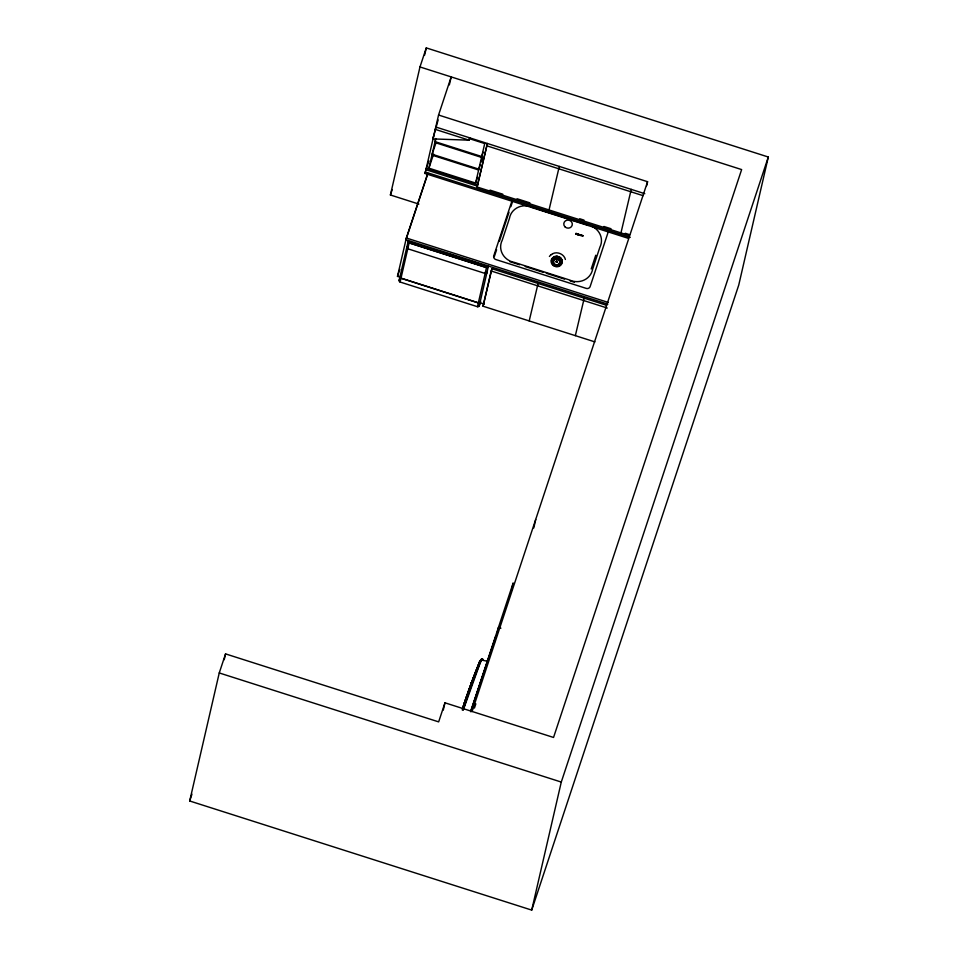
<?xml version="1.0" encoding="UTF-8"?>
<svg xmlns="http://www.w3.org/2000/svg" width="958" height="958" viewBox="0 0 958 958"><rect width="100%" height="100%" fill="white"/><g stroke="black" fill="none" stroke-linecap="round" stroke-linejoin="round"><path stroke-width="1.44" d="M471.743 682.527L471.073 684.407L471.815 682.144L471.025 684.359L471.444 683.03M468.294 692.083L468.749 690.826L467.827 693.532L468.749 690.826M464.702 702.633L462.474 709.183M464.438 703.352L462.81 708.357M556.478 260.959L556.155 261.69M556.418 262.241L556.658 261.546L556.909 262.205M557.233 261.738L556.586 261.055M462.283 710.046L465.301 700.657M464.103 704.37L465.384 700.549M470.869 684.946L471.731 682.168M463.995 704.705L464.57 702.717M464.115 704.322L464.367 703.519L463.804 705.316L467.348 694.466L465.325 700.418M464.774 702.394L465.265 700.861L464.702 702.609M469.348 689.197L470.162 686.527L469.336 689.245M189.696 800.984L219.25 672.947L225.561 653.895L438.656 721.877L444.967 702.813L553.544 737.456L741.636 169.578L419.975 66.952L426.286 47.9L768.304 157.016L738.75 285.053L531.714 910.1L189.696 800.984L191.947 794.182M224.22 659.715L225.561 653.895M418.874 204.078L390.409 194.989L419.975 66.952M424.598 55.169L426.286 47.9M400.336 277.293L397.486 276.383L406.348 238.015L427.388 174.5M400.097 282.023A1.425 1.341 13 0 1 399.163 280.323L408.359 240.518A1.425 1.341 13 0 0 409.294 242.218L400.097 282.023L477.467 306.704A1.425 1.341 13 0 0 479.239 305.877L480.653 301.626M628.448 238.374L424.849 173.422L425.184 171.985L630.208 237.392M469.851 137.88L469.097 140.167L432.824 138.91L438.129 119.954M449.338 84.903L451.182 76.915L438.56 115.032L425.939 169.698L477.192 186.044M477.479 177.422L475.611 183.062L428.921 168.177L435.758 138.539M475.611 183.062L484.724 143.556L469.169 138.587M629.37 235.572L477.096 187.002L487.371 143.472M477.096 187.002L487.047 144.898M477.467 306.704L486.484 267.629A1.425 1.341 13 0 0 488.257 266.803L486.904 266.36M479.239 305.877L488.293 266.647L439.123 250.96M594.918 341.898L483.06 306.213L491.191 271.006L491.945 268.719L606.594 305.303M491.945 268.719L483.06 306.213M549.03 209.946L559.304 166.417M529.199 320.93L538.085 283.448M443.279 710.094L444.967 702.813M467.708 693.867L467.851 693.436M469.612 688.467L469.695 688.203M469.444 688.742L470.091 686.694L469.743 688.06M471.12 684.168L471.408 683.222M478.82 666.002L479.467 663.175L472.234 681.916M487.754 661.595L487.897 660.984L485.934 666.732A895.91 26.968 -72.3 0 0 484.58 670.78M494.556 641.884L495.885 636.124M496.543 635.717L498.459 627.406L500.902 628.185M511.584 589.865L513.189 582.943L470.606 711.483M575.351 335.647L584.236 298.166M533.774 527.978L535.726 519.523M620.964 232.89L631.238 189.373M646.65 185.708L647.572 181.709L438.56 115.032M531.714 910.1L561.28 782.063L768.304 157.016M467.971 692.897L468.462 691.676L468.007 692.79M467.348 694.466L465.935 698.969M464.247 703.962L464.139 704.202M470.079 687.149L469.791 687.892M465.253 700.945L464.965 701.831L480.078 660.553L478.401 664.72A590.547 429.543 85.5 0 0 467.372 694.478M462.882 708.944L464.163 704.849A780.974 732.942 13 0 1 466.917 696.694M463.241 710.058L481.036 660.553M468.654 691.113L468.187 692.251M465.229 701.124L465.696 699.687M471.144 711.291L487.933 660.792M390.409 194.989L392.217 189.552M432.824 138.91L433.579 136.623M435.974 138.814L435.04 141.64L481.73 156.537L483.131 152.298M424.849 173.422L428.873 160.836M436.141 142.395L432.13 154.238L478.82 169.135L480.221 164.896M428.921 168.177L433.591 154.058M427.915 173.398L405.941 239.739L607.851 304.153M397.486 276.383L399.821 269.318M485.143 273.461L485.562 272.192L486.915 272.623A1.425 1.341 13 0 1 485.143 273.461L407.773 248.781L408.228 247.368L406.875 246.936A1.425 1.341 13 0 0 407.809 248.637M399.163 280.323L400.097 277.497M481.156 162.07L482.569 157.842M511.979 200.869L493.777 255.822A3.114 2.922 13 0 0 495.825 259.534L586.248 288.394A3.114 2.922 13 0 0 590.14 286.562L608.342 231.608A3.114 2.922 13 0 0 608.438 231.237M494.292 256.696L496.591 249.751M499.358 241.416L509.009 212.257M510.854 206.7L512.231 202.533M591.218 268.947L595.756 255.235M464.115 704.489L464.57 703.028M464.546 703.184L462.942 707.986M471.096 710.716L495.741 636.34M472.102 711.483L647.572 181.709M474.45 708.058L475.839 703.855M468.258 691.904L468.678 690.934M471.492 683.186L471.707 682.623M479.922 661.02L479.275 662.577M471.719 683.258L464.163 704.849A776.806 729.026 13 0 0 462.918 708.657M471.468 683.03L471.025 684.359M479.359 663.451L476.497 670.66A780.974 732.942 13 0 0 475.072 674.348M479.455 662.194L474.426 674.911A783.369 735.193 13 0 0 463.995 704.19A776.279 728.535 13 0 0 462.75 707.998M478.892 663.595L479.419 662.445M557.053 261.797L557.053 260.995L556.239 261.283M479.898 661.619L475.731 671.546A782.638 734.499 13 0 0 463.995 704.19A776.519 728.751 13 0 0 462.702 708.154M549.413 256.457L550.874 254.84M479.922 662.469L480.665 661.93M550.862 254.864L552.742 253.642M557.137 261.845L556.418 261.833M552.73 253.666C557.592 251.224 564.166 254.289 565.388 259.462M482.796 659.775L481.455 660.002L487.73 661.343M575.95 234.075L578.967 235.165L575.674 233.716L579.039 234.375L575.854 233.357L578.68 234.842M580.021 235.369L582.751 236.147M435.794 127.019L644.806 193.696M435.04 129.306L469.097 140.167M486.616 145.76L643.093 195.672M434.848 142.502L481.527 157.399M431.938 155.1L478.629 169.997M426.274 168.261L477.85 184.714M490.017 190.139L502.83 194.223M517.069 198.761L529.882 202.857M579.71 218.747L583.985 220.112M603.911 226.471L611.036 228.746M625.275 233.285L629.538 234.65M534.732 208.126L532.588 207.443A16.382 15.364 13 0 0 530.229 206.533M536.133 208.569L587.733 225.034M509.752 261.63L519.595 264.767M525.212 266.563L543.485 272.383M546.299 273.281L564.573 279.113M570.19 280.91L574.405 282.251M406.348 238.015L608.246 302.429M457.385 256.948L472.845 261.881M478.473 263.678L485.502 265.917M409.294 242.218L486.652 266.899A1.425 1.341 13 0 0 488.436 266.061M486.52 267.486L409.15 242.805A1.425 1.341 13 0 1 408.216 241.105M409.126 242.949L486.484 267.629M491.191 271.006L607.24 308.033M408.192 247.511L406.839 247.08A1.425 1.341 13 0 0 407.773 248.781M401.426 276.85L400.061 276.419A1.425 1.341 13 0 0 401.007 278.119L478.365 302.8A1.425 1.341 13 0 0 480.138 301.962M479.958 302.692L484.221 304.045M219.25 672.947L561.28 782.063M557.005 261.342L556.215 261.821M527.762 205.97A16.382 15.364 13 0 0 509.464 218.328L502.208 240.254A16.382 15.364 13 0 0 514.386 262.396L569.531 279.987A16.382 15.364 13 0 0 592.643 269.102L599.9 247.176A16.382 15.364 13 0 0 592.511 226.615M467.396 695.34A780.974 732.942 13 0 1 470.857 685.605M471.312 684.347A780.974 732.942 13 0 1 474.593 675.582M463.253 709.734A590.379 429.004 85.5 0 1 481.06 660.457M470.977 711.806A895.91 26.968 -72.3 0 1 472.797 706.285M473.252 704.908A895.91 26.968 -72.3 0 1 484.137 672.133M400.037 276.563A1.425 1.341 13 0 0 400.971 278.263L478.329 302.944A1.425 1.341 13 0 0 480.114 302.117M556.167 264.983L556.167 266.707L555.436 266.563L556.167 264.983M556.873 265.019L556.873 266.743L557.616 266.707L556.873 265.019M556.598 256.241L556.263 258.72L555.856 256.289L556.598 256.241M557.305 256.289L557.293 258.792L558.035 256.433L557.305 256.289M551.329 260.121L551.209 260.816L553.341 261.318L551.329 260.121M559.951 262.408L562.142 262.863L562.262 262.181L559.951 262.408M558.718 256.648L558.119 259.067L559.388 256.96L558.718 256.648M485.586 272.048L485.167 273.317A1.425 1.341 13 0 0 486.951 272.479L485.586 272.048M555.329 264.731L554.754 266.348L554.083 266.037L555.329 264.731M551.856 258.864L551.545 259.486L553.58 260.54L551.856 258.864M559.723 263.199L561.616 264.133L561.927 263.51L559.723 263.199M559.999 257.331L558.849 259.546L560.562 257.798L559.999 257.331M579.818 234.686L583.194 235.8L579.925 234.662M554.574 264.288L553.473 265.665L552.91 265.198L554.574 264.288M552.706 257.774L552.227 258.301L554.023 259.846L552.706 257.774M559.268 263.893L560.765 265.222L561.232 264.695L559.268 263.893M561.053 258.301L559.424 260.181L561.472 258.888L561.053 258.301M553.964 263.678L552.419 264.695L551.988 264.109L553.964 263.678M553.832 256.948L553.233 257.331L554.658 259.283L553.832 256.948M558.646 264.456L559.64 266.049L560.238 265.665L558.646 264.456M561.807 259.486L559.807 260.935L562.071 260.145L561.807 259.486M481.754 659.164L480.772 659.619L483 659.224L481.754 659.164M562.226 260.816L559.987 261.738L562.286 261.51L562.226 260.816M555.161 256.421L554.466 256.648L555.412 258.899L555.161 256.421M557.879 264.839L558.31 266.575L559.005 266.348L557.879 264.839M553.544 262.947L551.664 263.51L551.401 262.839L553.544 262.947M553.329 262.145L551.245 262.181L551.173 261.486L553.329 262.145M564.921 226.771A4.275 4.012 13 0 0 572.13 225.417A4.275 4.012 13 0 0 567.112 220.16A4.275 4.012 13 0 0 564.921 226.771M554.395 263.821A3.054 2.874 13 0 0 559.544 262.851A3.054 2.874 13 0 0 555.963 259.091A3.054 2.874 13 0 0 554.395 263.821"/></g></svg>
